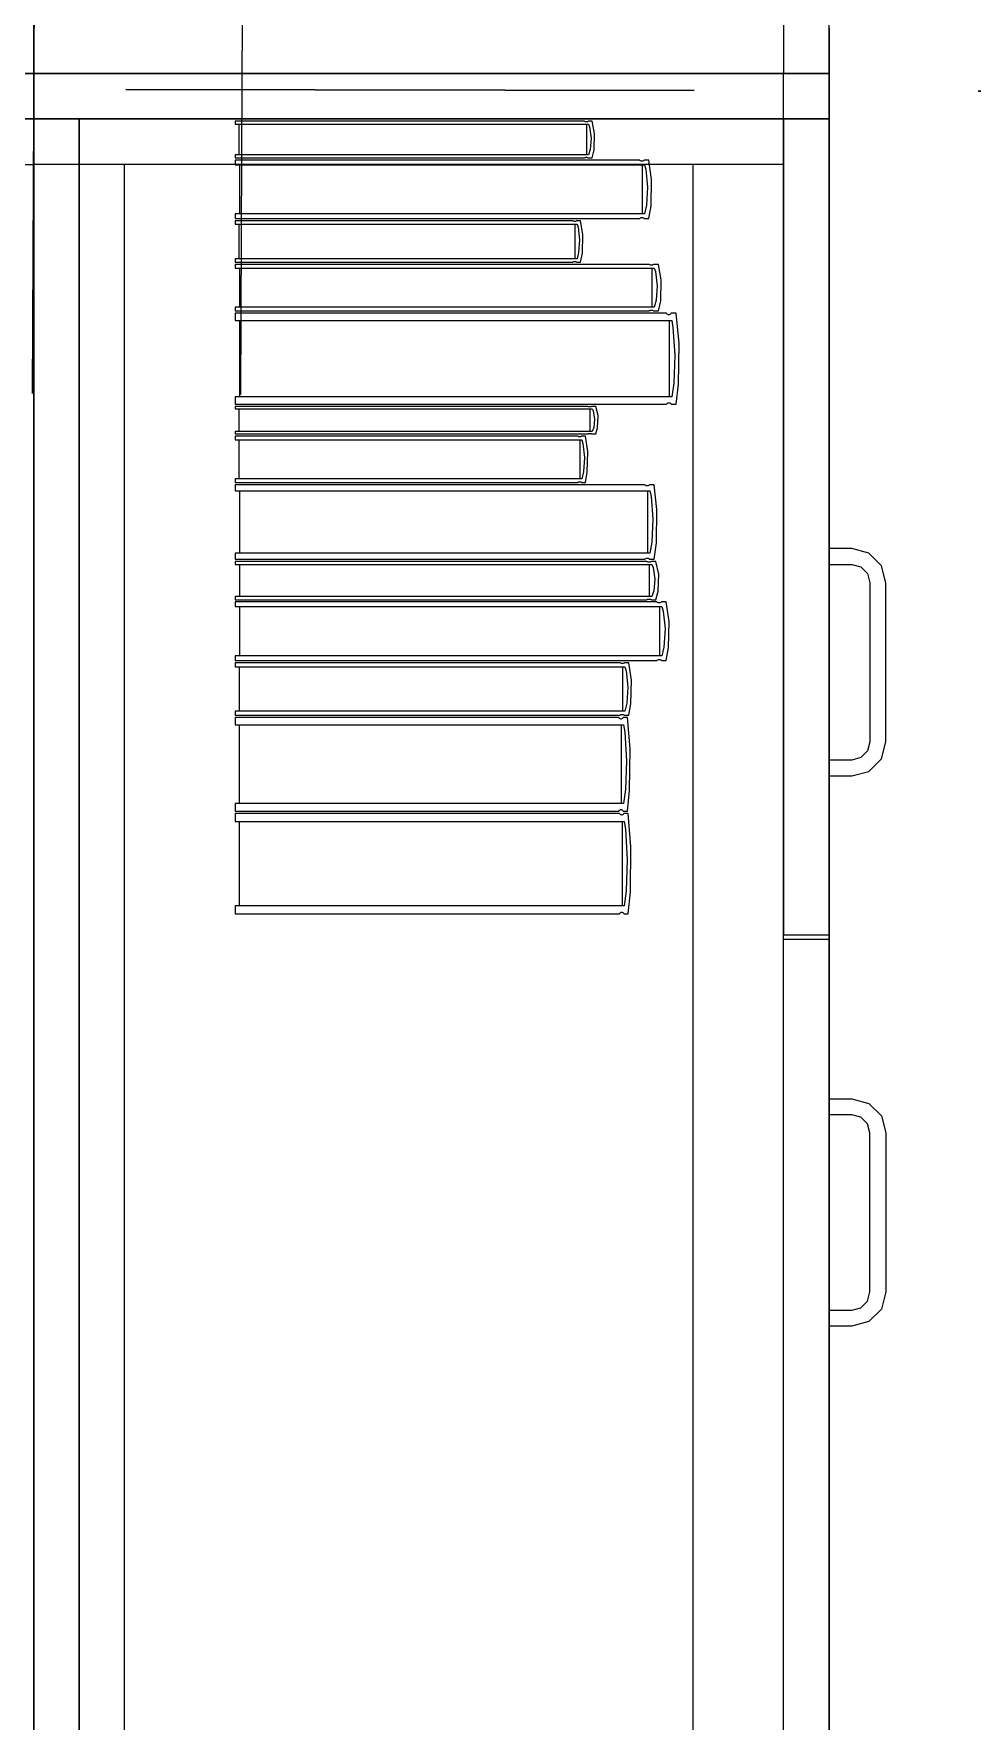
# Model space of a CAD drawing. Header units: inches. Extents: x -19 to 5698, y -728 to 92.
# Drawn here: x 110.563 to 110.976, y 11.408 to 12.15 of the extents above; entities that cross this region are included whole.
import ezdxf

# ---------------------------------------------------------------- set-up
doc = ezdxf.new("R2010")
doc.units = ezdxf.units.IN
doc.header["$MEASUREMENT"] = 0
doc.set_wipeout_variables(frame=1)
for name, pattern in [('HIDDEN', [0.375, 0.25, -0.125]), ('RAYITAS', [0.375, 0.25, -0.125]), ('Wipeout_Contour', [1, 0, -1])]:
    doc.linetypes.add(name, pattern=pattern)
for name, color, linetype, lineweight in [('00 conduct tomacorr', 120, 'HIDDEN', 30), ('T-TECHO-E', 150, 'Continuous', 20), ('TOMACORRIENTE', 22, 'RAYITAS', 9)]:
    doc.layers.add(name, color=color, linetype=linetype, lineweight=lineweight)
doc.layers.add('Interior - Mobiliario', color=7, linetype='Continuous')

# ---------------------------------------------------------------- blocks, each defined once
blk = doc.blocks.new('a')
at = {"layer": 'TOMACORRIENTE', "ltscale": 0.05}
h = blk.add_hatch(color=4, dxfattribs=at)
edge = h.paths.add_edge_path()
edge.add_arc((0, 0.0752), 0.02106, 0, 360)
at = {"layer": 'TOMACORRIENTE', "color": 4}
for p, q in [((-0.14553, 0.09625), (-0.0515, 0.09625)), ((-0.09851, 0.09625), (-0.09851, -0.09657)), ((0, 0.09625), (0, -0.09625)), ((0.06232, -0.09625), (0.06232, 0.09625))]:
    blk.add_line(p, q, dxfattribs=at)
blk.add_circle((0, 0.0752), 0.02106, dxfattribs=at)
blk = doc.blocks.new('CABLE 3FACE')
at = {"layer": 'T-TECHO-E', "rotation": 59.94170052614085}
blk.add_blockref('a', (0, 0), dxfattribs=at)

msp = doc.modelspace()

# ---------------------------------------------------------------- linework, layer by layer
at = {"layer": 'Interior - Mobiliario', "color": 175, "linetype": 'Continuous', "lineweight": 13}
for p, q in [((110.58316, 12.11244), (110.58316, 10.65244)), ((110.89316, 12.11244), (110.58316, 12.11244)), ((110.89316, 10.65244), (110.89316, 12.11244)), ((110.80842, 12.10398), (110.80802, 12.09902)), ((110.80973, 12.09886), (110.80992, 12.10606)), ((110.8073, 12.09661), (110.65182, 12.09661)), ((110.65182, 12.09661), (110.65182, 12.09532)), ((110.65182, 12.09532), (110.80542, 12.09532)), ((110.82981, 12.09432), (110.65182, 12.09432)), ((110.65182, 12.09432), (110.65182, 12.09227)), ((110.80542, 12.09532), (110.80555, 12.09541)), ((110.80555, 12.09541), (110.80575, 12.0955)), ((110.80575, 12.0955), (110.80597, 12.09556)), ((110.80597, 12.09556), (110.8062, 12.09559)), ((110.8062, 12.09559), (110.80643, 12.09559)), ((110.80643, 12.09559), (110.80666, 12.09555)), ((110.80666, 12.09555), (110.80688, 12.09548)), ((110.80688, 12.09548), (110.80708, 12.09538)), ((110.80708, 12.09538), (110.80716, 12.09532)), ((110.80716, 12.09532), (110.80887, 12.09532)), ((110.80802, 12.09902), (110.8073, 12.09661)), ((110.80887, 12.09532), (110.80973, 12.09886)), ((110.82991, 12.09422), (110.82981, 12.09432)), ((110.83014, 12.09407), (110.82991, 12.09422)), ((110.83039, 12.09396), (110.83014, 12.09407)), ((110.83065, 12.0939), (110.83039, 12.09396)), ((110.83092, 12.09389), (110.83065, 12.0939)), ((110.83119, 12.09394), (110.83092, 12.09389)), ((110.83144, 12.09404), (110.83119, 12.09394)), ((110.83168, 12.09418), (110.83144, 12.09404)), ((110.83183, 12.09432), (110.83168, 12.09418)), ((110.8338, 12.09432), (110.83183, 12.09432)), ((110.83503, 12.08577), (110.8338, 12.09432)), ((110.60316, 10.67244), (110.60316, 12.09244)), ((110.85316, 12.09244), (110.60316, 12.09244)), ((110.65182, 12.09227), (110.83198, 12.09227)), ((110.65364, 12.09227), (110.65364, 12.07072)), ((110.83107, 12.07072), (110.83107, 12.09227)), ((110.83198, 12.09227), (110.83252, 12.09032)), ((110.83252, 12.09032), (110.83328, 12.08246)), ((110.8348, 12.07429), (110.83503, 12.08577)), ((110.89316, 12.09244), (110.85316, 12.09244)), ((110.85316, 12.09244), (110.85316, 10.67244)), ((110.89316, 10.67244), (110.89316, 12.09244)), ((110.83328, 12.08246), (110.83282, 12.07456)), ((110.83198, 12.07072), (110.65182, 12.07072)), ((110.65182, 12.07072), (110.65182, 12.06867)), ((110.83282, 12.07456), (110.83198, 12.07072)), ((110.8338, 12.06867), (110.8348, 12.07429)), ((110.65182, 12.06867), (110.82981, 12.06867)), ((110.80043, 12.06767), (110.65182, 12.06767)), ((110.65182, 12.06767), (110.65182, 12.06621)), ((110.65182, 12.06621), (110.80225, 12.06621)), ((110.65334, 12.06621), (110.65334, 12.05093)), ((110.80052, 12.0676), (110.80043, 12.06767)), ((110.80071, 12.06749), (110.80052, 12.0676)), ((110.80092, 12.06741), (110.80071, 12.06749)), ((110.80114, 12.06737), (110.80092, 12.06741)), ((110.80136, 12.06736), (110.80114, 12.06737)), ((110.80158, 12.0674), (110.80136, 12.06736)), ((110.80149, 12.05093), (110.80149, 12.06621)), ((110.8018, 12.06747), (110.80158, 12.0674)), ((110.80199, 12.06757), (110.8018, 12.06747)), ((110.80212, 12.06767), (110.80199, 12.06757)), ((110.80377, 12.06767), (110.80212, 12.06767)), ((110.80225, 12.06621), (110.8027, 12.06483)), ((110.8027, 12.06483), (110.80333, 12.05925)), ((110.80479, 12.0616), (110.80377, 12.06767)), ((110.82981, 12.06867), (110.82996, 12.06881)), ((110.82996, 12.06881), (110.83019, 12.06895)), ((110.83019, 12.06895), (110.83045, 12.06905)), ((110.83045, 12.06905), (110.83071, 12.0691)), ((110.83071, 12.0691), (110.83098, 12.06909)), ((110.83098, 12.06909), (110.83124, 12.06903)), ((110.83124, 12.06903), (110.83149, 12.06892)), ((110.83149, 12.06892), (110.83172, 12.06877)), ((110.83172, 12.06877), (110.83183, 12.06867)), ((110.83183, 12.06867), (110.8338, 12.06867)), ((110.80333, 12.05925), (110.80295, 12.05365)), ((110.8046, 12.05346), (110.80479, 12.0616)), ((110.80225, 12.05093), (110.65182, 12.05093)), ((110.65182, 12.05093), (110.65182, 12.04947)), ((110.65182, 12.04947), (110.80043, 12.04947)), ((110.83397, 12.04847), (110.65182, 12.04847)), ((110.65182, 12.04847), (110.65182, 12.04684)), ((110.80043, 12.04947), (110.80056, 12.04957)), ((110.80056, 12.04957), (110.80076, 12.04968)), ((110.80076, 12.04968), (110.80097, 12.04975)), ((110.80097, 12.04975), (110.80119, 12.04978)), ((110.80119, 12.04978), (110.80141, 12.04977)), ((110.80141, 12.04977), (110.80163, 12.04973)), ((110.80163, 12.04973), (110.80184, 12.04966)), ((110.80184, 12.04966), (110.80203, 12.04954)), ((110.80203, 12.04954), (110.80212, 12.04947)), ((110.80212, 12.04947), (110.80377, 12.04947)), ((110.80295, 12.05365), (110.80225, 12.05093)), ((110.80377, 12.04947), (110.8046, 12.05346)), ((110.83407, 12.0484), (110.83397, 12.04847)), ((110.83431, 12.04827), (110.83407, 12.0484)), ((110.83456, 12.04818), (110.83431, 12.04827)), ((110.83483, 12.04814), (110.83456, 12.04818)), ((110.83511, 12.04813), (110.83483, 12.04814)), ((110.83538, 12.04817), (110.83511, 12.04813)), ((110.83564, 12.04825), (110.83538, 12.04817)), ((110.83588, 12.04836), (110.83564, 12.04825)), ((110.83603, 12.04847), (110.83588, 12.04836)), ((110.83806, 12.04847), (110.83603, 12.04847)), ((110.83931, 12.04165), (110.83806, 12.04847)), ((110.65182, 12.04684), (110.83619, 12.04684)), ((110.65368, 12.04684), (110.65368, 12.02966)), ((110.83526, 12.02966), (110.83526, 12.04684)), ((110.83619, 12.04684), (110.83675, 12.04529)), ((110.83675, 12.04529), (110.83752, 12.03902)), ((110.83908, 12.03251), (110.83931, 12.04165)), ((110.83752, 12.03902), (110.83705, 12.03272)), ((110.83619, 12.02966), (110.65182, 12.02966)), ((110.65182, 12.02966), (110.65182, 12.02802)), ((110.65182, 12.02802), (110.83397, 12.02802)), ((110.84157, 12.02702), (110.65182, 12.02702)), ((110.65182, 12.02702), (110.65182, 12.02382)), ((110.83397, 12.02802), (110.83412, 12.02813)), ((110.83412, 12.02813), (110.83436, 12.02825)), ((110.83436, 12.02825), (110.83462, 12.02833)), ((110.83462, 12.02833), (110.83489, 12.02837)), ((110.83489, 12.02837), (110.83517, 12.02836)), ((110.83517, 12.02836), (110.83544, 12.02832)), ((110.83544, 12.02832), (110.83569, 12.02823)), ((110.83569, 12.02823), (110.83593, 12.0281)), ((110.83593, 12.0281), (110.83603, 12.02802)), ((110.83603, 12.02802), (110.83806, 12.02802)), ((110.83705, 12.03272), (110.83619, 12.02966)), ((110.83806, 12.02802), (110.83908, 12.03251)), ((110.84168, 12.02687), (110.84157, 12.02702)), ((110.84192, 12.02663), (110.84168, 12.02687)), ((110.84219, 12.02646), (110.84192, 12.02663)), ((110.84247, 12.02636), (110.84219, 12.02646)), ((110.84275, 12.02636), (110.84247, 12.02636)), ((110.84304, 12.02643), (110.84275, 12.02636)), ((110.84331, 12.02658), (110.84304, 12.02643)), ((110.84356, 12.02681), (110.84331, 12.02658)), ((110.84372, 12.02702), (110.84356, 12.02681)), ((110.84583, 12.02702), (110.84372, 12.02702)), ((110.84713, 12.01367), (110.84583, 12.02702)), ((110.65182, 12.02382), (110.84389, 12.02382)), ((110.65376, 12.02382), (110.65376, 11.99018)), ((110.84292, 11.99018), (110.84292, 12.02382)), ((110.84389, 12.02382), (110.84446, 12.02078)), ((110.84446, 12.02078), (110.84527, 12.0085)), ((110.84689, 11.99576), (110.84713, 12.01367)), ((110.84527, 12.0085), (110.84478, 11.99617)), ((110.84478, 11.99617), (110.84389, 11.99018)), ((110.84389, 11.99018), (110.65182, 11.99018)), ((110.65182, 11.99018), (110.65182, 11.98697)), ((110.84583, 11.98697), (110.84689, 11.99576)), ((110.65182, 11.98697), (110.84157, 11.98697)), ((110.80696, 11.98597), (110.65182, 11.98597)), ((110.65182, 11.98597), (110.65182, 11.98501)), ((110.65182, 11.98501), (110.80886, 11.98501)), ((110.6534, 11.98501), (110.6534, 11.9749)), ((110.80705, 11.98592), (110.80696, 11.98597)), ((110.80725, 11.98585), (110.80705, 11.98592)), ((110.80747, 11.9858), (110.80725, 11.98585)), ((110.8077, 11.98577), (110.80747, 11.9858)), ((110.80793, 11.98577), (110.8077, 11.98577)), ((110.80816, 11.98579), (110.80793, 11.98577)), ((110.80806, 11.9749), (110.80806, 11.98501)), ((110.80838, 11.98584), (110.80816, 11.98579)), ((110.80859, 11.98591), (110.80838, 11.98584)), ((110.80872, 11.98597), (110.80859, 11.98591)), ((110.81044, 11.98597), (110.80872, 11.98597)), ((110.80886, 11.98501), (110.80933, 11.9841)), ((110.80933, 11.9841), (110.80999, 11.9804)), ((110.81151, 11.98196), (110.81044, 11.98597)), ((110.81131, 11.97657), (110.81151, 11.98196)), ((110.84157, 11.98697), (110.84173, 11.98719)), ((110.84173, 11.98719), (110.84198, 11.98742)), ((110.84198, 11.98742), (110.84225, 11.98757)), ((110.84225, 11.98757), (110.84253, 11.98764)), ((110.84253, 11.98764), (110.84282, 11.98763)), ((110.84282, 11.98763), (110.8431, 11.98754)), ((110.8431, 11.98754), (110.84336, 11.98737)), ((110.84336, 11.98737), (110.84361, 11.98713)), ((110.84361, 11.98713), (110.84372, 11.98697)), ((110.84372, 11.98697), (110.84583, 11.98697)), ((110.80886, 11.9749), (110.65182, 11.9749)), ((110.65182, 11.9749), (110.65182, 11.97393)), ((110.65182, 11.97393), (110.80696, 11.97393)), ((110.80696, 11.97393), (110.80709, 11.974)), ((110.80709, 11.974), (110.8073, 11.97407)), ((110.8073, 11.97407), (110.80752, 11.97411)), ((110.80752, 11.97411), (110.80775, 11.97413)), ((110.80775, 11.97413), (110.80798, 11.97413)), ((110.80798, 11.97413), (110.80821, 11.9741)), ((110.80821, 11.9741), (110.80843, 11.97405)), ((110.80843, 11.97405), (110.80863, 11.97398)), ((110.80863, 11.97398), (110.80872, 11.97393)), ((110.80872, 11.97393), (110.81044, 11.97393)), ((110.80959, 11.9767), (110.80886, 11.9749)), ((110.80999, 11.9804), (110.80959, 11.9767)), ((110.81044, 11.97393), (110.81131, 11.97657)), ((110.80255, 11.97293), (110.65182, 11.97293)), ((110.65182, 11.97293), (110.65182, 11.9713)), ((110.65182, 11.9713), (110.80439, 11.9713)), ((110.65336, 11.9713), (110.65336, 11.95418)), ((110.80263, 11.97285), (110.80255, 11.97293)), ((110.80283, 11.97273), (110.80263, 11.97285)), ((110.80304, 11.97264), (110.80283, 11.97273)), ((110.80326, 11.9726), (110.80304, 11.97264)), ((110.80349, 11.97259), (110.80326, 11.9726)), ((110.80371, 11.97263), (110.80349, 11.97259)), ((110.80362, 11.95418), (110.80362, 11.9713)), ((110.80393, 11.97271), (110.80371, 11.97263)), ((110.80413, 11.97282), (110.80393, 11.97271)), ((110.80426, 11.97293), (110.80413, 11.97282)), ((110.80593, 11.97293), (110.80426, 11.97293)), ((110.80439, 11.9713), (110.80485, 11.96976)), ((110.80485, 11.96976), (110.80549, 11.96351)), ((110.80697, 11.96614), (110.80593, 11.97293)), ((110.80549, 11.96351), (110.8051, 11.95724)), ((110.80677, 11.95702), (110.80697, 11.96614)), ((110.80439, 11.95418), (110.65182, 11.95418)), ((110.65182, 11.95418), (110.65182, 11.95255)), ((110.65182, 11.95255), (110.80255, 11.95255)), ((110.83211, 11.95155), (110.65182, 11.95155)), ((110.65182, 11.95155), (110.65182, 11.94893)), ((110.80255, 11.95255), (110.80267, 11.95266)), ((110.80267, 11.95266), (110.80287, 11.95278)), ((110.80287, 11.95278), (110.80309, 11.95286)), ((110.80309, 11.95286), (110.80331, 11.95289)), ((110.80331, 11.95289), (110.80354, 11.95289)), ((110.80354, 11.95289), (110.80376, 11.95284)), ((110.80376, 11.95284), (110.80397, 11.95276)), ((110.80397, 11.95276), (110.80417, 11.95263)), ((110.80417, 11.95263), (110.80426, 11.95255)), ((110.80426, 11.95255), (110.80593, 11.95255)), ((110.8051, 11.95724), (110.80439, 11.95418)), ((110.80593, 11.95255), (110.80677, 11.95702)), ((110.83221, 11.95143), (110.83211, 11.95155)), ((110.83415, 11.95155), (110.834, 11.95138)), ((110.83616, 11.95155), (110.83415, 11.95155)), ((110.8374, 11.94062), (110.83616, 11.95155)), ((110.65182, 11.94893), (110.83431, 11.94893)), ((110.65366, 11.94893), (110.65366, 11.92138)), ((110.83245, 11.95123), (110.83221, 11.95143)), ((110.8327, 11.95109), (110.83245, 11.95123)), ((110.83297, 11.95101), (110.8327, 11.95109)), ((110.83324, 11.95101), (110.83297, 11.95101)), ((110.83351, 11.95107), (110.83324, 11.95101)), ((110.83339, 11.92138), (110.83339, 11.94893)), ((110.83376, 11.95119), (110.83351, 11.95107)), ((110.834, 11.95138), (110.83376, 11.95119)), ((110.83431, 11.94893), (110.83486, 11.94644)), ((110.83486, 11.94644), (110.83563, 11.93639)), ((110.83717, 11.92595), (110.8374, 11.94062)), ((110.83563, 11.93639), (110.83516, 11.92629)), ((110.83516, 11.92629), (110.83431, 11.92138)), ((110.83616, 11.91876), (110.83717, 11.92595)), ((110.92316, 11.92344), (110.91316, 11.92344)), ((110.91316, 11.92344), (110.91316, 11.91644)), ((110.93066, 11.92143), (110.92316, 11.92344)), ((110.83431, 11.92138), (110.65182, 11.92138)), ((110.65182, 11.92138), (110.65182, 11.91876)), ((110.65182, 11.91876), (110.83211, 11.91876)), ((110.83291, 11.91776), (110.65182, 11.91776)), ((110.65182, 11.91776), (110.65182, 11.91641)), ((110.65182, 11.91641), (110.83512, 11.91641)), ((110.65367, 11.91641), (110.65367, 11.90233)), ((110.83211, 11.91876), (110.83226, 11.91893)), ((110.83226, 11.91893), (110.8325, 11.91912)), ((110.8325, 11.91912), (110.83276, 11.91924)), ((110.83276, 11.91924), (110.83303, 11.9193)), ((110.83301, 11.91769), (110.83291, 11.91776)), ((110.83325, 11.91759), (110.83301, 11.91769)), ((110.83303, 11.9193), (110.8333, 11.9193)), ((110.8335, 11.91752), (110.83325, 11.91759)), ((110.8333, 11.9193), (110.83356, 11.91922)), ((110.83377, 11.91748), (110.8335, 11.91752)), ((110.83356, 11.91922), (110.83382, 11.91908)), ((110.83404, 11.91748), (110.83377, 11.91748)), ((110.83382, 11.91908), (110.83405, 11.91888)), ((110.83431, 11.91751), (110.83404, 11.91748)), ((110.83405, 11.91888), (110.83415, 11.91876)), ((110.83415, 11.91876), (110.83616, 11.91876)), ((110.8342, 11.90233), (110.8342, 11.91641)), ((110.83457, 11.91757), (110.83431, 11.91751)), ((110.83481, 11.91767), (110.83457, 11.91757)), ((110.83496, 11.91776), (110.83481, 11.91767)), ((110.83697, 11.91776), (110.83496, 11.91776)), ((110.83512, 11.91641), (110.83567, 11.91514)), ((110.83567, 11.91514), (110.83644, 11.91)), ((110.83822, 11.91216), (110.83697, 11.91776)), ((110.91316, 11.91644), (110.92316, 11.91644)), ((110.92316, 11.91644), (110.92716, 11.91537)), ((110.92716, 11.91537), (110.93009, 11.91244)), ((110.93615, 11.91594), (110.93066, 11.92143)), ((110.93816, 11.90844), (110.93615, 11.91594)), ((110.83644, 11.91), (110.83597, 11.90484)), ((110.83799, 11.90467), (110.83822, 11.91216)), ((110.93009, 11.91244), (110.93116, 11.90844)), ((110.93116, 11.90844), (110.93116, 11.83844)), ((110.93816, 11.83844), (110.93816, 11.90844)), ((110.83512, 11.90233), (110.65182, 11.90233)), ((110.65182, 11.90233), (110.65182, 11.90099)), ((110.65182, 11.90099), (110.83291, 11.90099)), ((110.83735, 11.89999), (110.65182, 11.89999)), ((110.65182, 11.89999), (110.65182, 11.89793)), ((110.83291, 11.90099), (110.83306, 11.90108)), ((110.83306, 11.90108), (110.8333, 11.90118)), ((110.8333, 11.90118), (110.83356, 11.90124)), ((110.83356, 11.90124), (110.83383, 11.90127)), ((110.83383, 11.90127), (110.8341, 11.90127)), ((110.8341, 11.90127), (110.83437, 11.90123)), ((110.83437, 11.90123), (110.83462, 11.90116)), ((110.83462, 11.90116), (110.83486, 11.90106)), ((110.83486, 11.90106), (110.83496, 11.90099)), ((110.83496, 11.90099), (110.83697, 11.90099)), ((110.83597, 11.90484), (110.83512, 11.90233)), ((110.83697, 11.90099), (110.83799, 11.90467)), ((110.83746, 11.89989), (110.83735, 11.89999)), ((110.8377, 11.89973), (110.83746, 11.89989)), ((110.83796, 11.89962), (110.8377, 11.89973)), ((110.83823, 11.89957), (110.83796, 11.89962)), ((110.83851, 11.89956), (110.83823, 11.89957)), ((110.83879, 11.89961), (110.83851, 11.89956)), ((110.83905, 11.8997), (110.83879, 11.89961)), ((110.8393, 11.89985), (110.83905, 11.8997)), ((110.83945, 11.89999), (110.8393, 11.89985)), ((110.84152, 11.89999), (110.83945, 11.89999)), ((110.84279, 11.89141), (110.84152, 11.89999)), ((110.65182, 11.89793), (110.83962, 11.89793)), ((110.65371, 11.89793), (110.65371, 11.87631)), ((110.83867, 11.87631), (110.83867, 11.89793)), ((110.83962, 11.89793), (110.84018, 11.89598)), ((110.84018, 11.89598), (110.84097, 11.88809)), ((110.84097, 11.88809), (110.84049, 11.88016)), ((110.84255, 11.87989), (110.84279, 11.89141)), ((110.84049, 11.88016), (110.83962, 11.87631)), ((110.84152, 11.87425), (110.84255, 11.87989)), ((110.83962, 11.87631), (110.65182, 11.87631)), ((110.65182, 11.87631), (110.65182, 11.87425)), ((110.65182, 11.87425), (110.83735, 11.87425)), ((110.82122, 11.87325), (110.65182, 11.87325)), ((110.65182, 11.87325), (110.65182, 11.8714)), ((110.65182, 11.8714), (110.82329, 11.8714)), ((110.65355, 11.8714), (110.65355, 11.852)), ((110.82132, 11.87316), (110.82122, 11.87325)), ((110.82154, 11.87302), (110.82132, 11.87316)), ((110.82177, 11.87292), (110.82154, 11.87302)), ((110.82202, 11.87287), (110.82177, 11.87292)), ((110.82228, 11.87286), (110.82202, 11.87287)), ((110.82253, 11.87291), (110.82228, 11.87286)), ((110.82242, 11.852), (110.82242, 11.8714)), ((110.82277, 11.87299), (110.82253, 11.87291)), ((110.823, 11.87312), (110.82277, 11.87299)), ((110.82314, 11.87325), (110.823, 11.87312)), ((110.82502, 11.87325), (110.82314, 11.87325)), ((110.82329, 11.8714), (110.8238, 11.86965)), ((110.82619, 11.86555), (110.82502, 11.87325)), ((110.83735, 11.87425), (110.83751, 11.87439)), ((110.83751, 11.87439), (110.83775, 11.87453)), ((110.83775, 11.87453), (110.83802, 11.87463)), ((110.83802, 11.87463), (110.83829, 11.87468)), ((110.83829, 11.87468), (110.83857, 11.87467)), ((110.83857, 11.87467), (110.83885, 11.87461)), ((110.83885, 11.87461), (110.83911, 11.87451)), ((110.83911, 11.87451), (110.83935, 11.87435)), ((110.83935, 11.87435), (110.83945, 11.87425)), ((110.83945, 11.87425), (110.84152, 11.87425)), ((110.8238, 11.86965), (110.82453, 11.86257)), ((110.82453, 11.86257), (110.82409, 11.85546)), ((110.82597, 11.85522), (110.82619, 11.86555)), ((110.82409, 11.85546), (110.82329, 11.852)), ((110.82502, 11.85016), (110.82597, 11.85522)), ((110.82329, 11.852), (110.65182, 11.852)), ((110.65182, 11.852), (110.65182, 11.85016)), ((110.65182, 11.85016), (110.82122, 11.85016)), ((110.82065, 11.84916), (110.65182, 11.84916)), ((110.65182, 11.84916), (110.65182, 11.84586)), ((110.82074, 11.849), (110.82065, 11.84916)), ((110.82096, 11.84875), (110.82074, 11.849)), ((110.8212, 11.84857), (110.82096, 11.84875)), ((110.82145, 11.84848), (110.8212, 11.84857)), ((110.82122, 11.85016), (110.82136, 11.85028)), ((110.82136, 11.85028), (110.82159, 11.85041)), ((110.8217, 11.84847), (110.82145, 11.84848)), ((110.82159, 11.85041), (110.82183, 11.8505)), ((110.82195, 11.84854), (110.8217, 11.84847)), ((110.82183, 11.8505), (110.82208, 11.85054)), ((110.82219, 11.8487), (110.82195, 11.84854)), ((110.82208, 11.85054), (110.82234, 11.85054)), ((110.82242, 11.84894), (110.82219, 11.8487)), ((110.82234, 11.85054), (110.82259, 11.85048)), ((110.82256, 11.84916), (110.82242, 11.84894)), ((110.82443, 11.84916), (110.82256, 11.84916)), ((110.82259, 11.85048), (110.82282, 11.85039)), ((110.82282, 11.85039), (110.82304, 11.85025)), ((110.82304, 11.85025), (110.82314, 11.85016)), ((110.82314, 11.85016), (110.82502, 11.85016)), ((110.82559, 11.83543), (110.82443, 11.84916)), ((110.65182, 11.84586), (110.82271, 11.84586)), ((110.65354, 11.84586), (110.65354, 11.81129)), ((110.82185, 11.81129), (110.82185, 11.84586)), ((110.82271, 11.84586), (110.82322, 11.84274)), ((110.82322, 11.84274), (110.82394, 11.83012)), ((110.82538, 11.81702), (110.82559, 11.83543)), ((110.93009, 11.83444), (110.92716, 11.83151)), ((110.93116, 11.83844), (110.93009, 11.83444)), ((110.93615, 11.83094), (110.93816, 11.83844)), ((110.82394, 11.83012), (110.8235, 11.81745)), ((110.91316, 11.83044), (110.91316, 11.82344)), ((110.92316, 11.83044), (110.91316, 11.83044)), ((110.92716, 11.83151), (110.92316, 11.83044)), ((110.92316, 11.82344), (110.93066, 11.82545)), ((110.93066, 11.82545), (110.93615, 11.83094)), ((110.91316, 11.82344), (110.92316, 11.82344)), ((110.82271, 11.81129), (110.65182, 11.81129)), ((110.65182, 11.81129), (110.65182, 11.808)), ((110.8235, 11.81745), (110.82271, 11.81129)), ((110.82443, 11.808), (110.82538, 11.81702)), ((110.65182, 11.808), (110.82065, 11.808)), ((110.82099, 11.807), (110.65182, 11.807)), ((110.65182, 11.807), (110.65182, 11.80346)), ((110.65182, 11.80346), (110.82305, 11.80346)), ((110.65355, 11.80346), (110.65355, 11.76635)), ((110.82065, 11.808), (110.82079, 11.80822)), ((110.82079, 11.80822), (110.82101, 11.80845)), ((110.82108, 11.80683), (110.82099, 11.807)), ((110.82101, 11.80845), (110.82125, 11.80861)), ((110.8213, 11.80656), (110.82108, 11.80683)), ((110.82125, 11.80861), (110.8215, 11.80869)), ((110.82154, 11.80637), (110.8213, 11.80656)), ((110.8215, 11.80869), (110.82176, 11.80868)), ((110.82179, 11.80627), (110.82154, 11.80637)), ((110.82176, 11.80868), (110.82201, 11.80858)), ((110.82204, 11.80626), (110.82179, 11.80627)), ((110.82201, 11.80858), (110.82224, 11.80841)), ((110.82229, 11.80634), (110.82204, 11.80626)), ((110.82219, 11.76635), (110.82219, 11.80346)), ((110.82224, 11.80841), (110.82246, 11.80816)), ((110.82254, 11.80651), (110.82229, 11.80634)), ((110.82246, 11.80816), (110.82256, 11.808)), ((110.82276, 11.80676), (110.82254, 11.80651)), ((110.82256, 11.808), (110.82443, 11.808)), ((110.8229, 11.807), (110.82276, 11.80676)), ((110.82478, 11.807), (110.8229, 11.807)), ((110.82305, 11.80346), (110.82357, 11.80011)), ((110.82594, 11.79226), (110.82478, 11.807)), ((110.82357, 11.80011), (110.82429, 11.78657)), ((110.82573, 11.7725), (110.82594, 11.79226)), ((110.82429, 11.78657), (110.82385, 11.77297)), ((110.82305, 11.76635), (110.65182, 11.76635)), ((110.65182, 11.76635), (110.65182, 11.76281)), ((110.82385, 11.77297), (110.82305, 11.76635)), ((110.82478, 11.76281), (110.82573, 11.7725)), ((110.65182, 11.76281), (110.82099, 11.76281)), ((110.82099, 11.76281), (110.82113, 11.76305)), ((110.82113, 11.76305), (110.82135, 11.7633)), ((110.82135, 11.7633), (110.82159, 11.76347)), ((110.82159, 11.76347), (110.82184, 11.76355)), ((110.82184, 11.76355), (110.8221, 11.76354)), ((110.8221, 11.76354), (110.82235, 11.76344)), ((110.82235, 11.76344), (110.82259, 11.76325)), ((110.82259, 11.76325), (110.82281, 11.76299)), ((110.82281, 11.76299), (110.8229, 11.76281)), ((110.8229, 11.76281), (110.82478, 11.76281)), ((110.91316, 11.75344), (110.89316, 11.75344)), ((110.89316, 11.39244), (110.89316, 11.75144)), ((110.91316, 11.75144), (110.89316, 11.75144)), ((110.91316, 11.39244), (110.91316, 11.75144)), ((110.91316, 11.68144), (110.92316, 11.68144)), ((110.91316, 11.67444), (110.91316, 11.68144)), ((110.92316, 11.68144), (110.93066, 11.67943)), ((110.93066, 11.67943), (110.93615, 11.67394)), ((110.92316, 11.67444), (110.91316, 11.67444)), ((110.92716, 11.67337), (110.92316, 11.67444)), ((110.93009, 11.67044), (110.92716, 11.67337)), ((110.93116, 11.66644), (110.93009, 11.67044)), ((110.93615, 11.67394), (110.93816, 11.66644)), ((110.93116, 11.59644), (110.93116, 11.66644)), ((110.93816, 11.66644), (110.93816, 11.59644)), ((110.93009, 11.59244), (110.93116, 11.59644)), ((110.93816, 11.59644), (110.93615, 11.58894)), ((110.91316, 11.58844), (110.92316, 11.58844)), ((110.91316, 11.58144), (110.91316, 11.58844)), ((110.92316, 11.58844), (110.92716, 11.58951)), ((110.92716, 11.58951), (110.93009, 11.59244)), ((110.93615, 11.58894), (110.93066, 11.58345)), ((110.92316, 11.58144), (110.91316, 11.58144)), ((110.93066, 11.58345), (110.92316, 11.58144))]:
    msp.add_line(p, q, dxfattribs=at)

# ---------------------------------------------------------------- next in the draw order: wipeouts: each hides what was drawn before it
at = {"color": 254, "linetype": 'Wipeout_Contour', "lineweight": 0, "ltscale": 3288.84572}
msp.add_wipeout([(110.58316, 10.65244), (110.58316, 12.11244), (110.56316, 12.11244), (110.56316, 10.65244)], dxfattribs=at).dxf.layer = 'Interior - Mobiliario'

# ---------------------------------------------------------------- next in the draw order: linework, layer by layer
at = {"layer": 'Interior - Mobiliario', "color": 175, "linetype": 'Continuous', "lineweight": 30}
for p, q in [((110.58316, 12.11244), (110.56316, 12.11244)), ((110.56316, 12.11244), (110.56316, 10.65244)), ((110.58316, 12.11244), (110.58316, 10.65244))]:
    msp.add_line(p, q, dxfattribs=at)
at = {"layer": 'Interior - Mobiliario', "color": 175, "linetype": 'Continuous', "lineweight": 13}
for p, q in [((110.56316, 12.11244), (110.56316, 10.65244)), ((110.58316, 12.11244), (110.56316, 12.11244)), ((110.58316, 10.65244), (110.58316, 12.11244)), ((110.56316, 12.09244), (110.56316, 10.67244)), ((110.60316, 12.09244), (110.56316, 12.09244))]:
    msp.add_line(p, q, dxfattribs=at)

# ---------------------------------------------------------------- next in the draw order: wipeouts: each hides what was drawn before it
at = {"color": 254, "linetype": 'Wipeout_Contour', "lineweight": 0, "ltscale": 3289.54668}
msp.add_wipeout([(110.91316, 12.11244), (110.91316, 12.13244), (110.56316, 12.13244), (110.56316, 12.11244)], dxfattribs=at).dxf.layer = 'Interior - Mobiliario'

# ---------------------------------------------------------------- next in the draw order: linework, layer by layer
at = {"layer": 'Interior - Mobiliario', "color": 175, "linetype": 'Continuous', "lineweight": 30}
for p, q in [((110.91316, 12.13244), (110.56316, 12.13244)), ((110.56316, 12.13244), (110.56316, 12.11244)), ((110.91316, 12.13244), (110.91316, 12.11244)), ((110.91316, 12.11244), (110.56316, 12.11244))]:
    msp.add_line(p, q, dxfattribs=at)
at = {"layer": 'Interior - Mobiliario', "color": 175, "linetype": 'Continuous', "lineweight": 13}
for p, q in [((110.56316, 12.13244), (110.56316, 12.11244)), ((110.91316, 12.13244), (110.56316, 12.13244)), ((110.56316, 12.13244), (110.56316, 12.09244)), ((110.89316, 12.13244), (110.56316, 12.13244)), ((110.56316, 10.63244), (110.56316, 12.13244)), ((110.56316, 12.13244), (110.91316, 12.13244)), ((110.89316, 12.09244), (110.89316, 12.13244)), ((110.91316, 12.11244), (110.91316, 12.13244)), ((110.91316, 12.13244), (110.91316, 10.63244)), ((110.56316, 12.11244), (110.91316, 12.11244)), ((110.56316, 12.11244), (110.56316, 10.65244)), ((110.91316, 12.11244), (110.56316, 12.11244)), ((110.58316, 12.11244), (110.58316, 10.65244)), ((110.91316, 12.11244), (110.58316, 12.11244)), ((110.58316, 12.11244), (110.58316, 10.65244)), ((110.89316, 12.11244), (110.58316, 12.11244)), ((110.58316, 12.11244), (110.58316, 10.65244)), ((110.89316, 12.11244), (110.58316, 12.11244)), ((110.80542, 12.11144), (110.65182, 12.11144)), ((110.65182, 12.11144), (110.65182, 12.11015)), ((110.65182, 12.11015), (110.8073, 12.11015)), ((110.65339, 12.11015), (110.65339, 12.09661)), ((110.80551, 12.11138), (110.80542, 12.11144)), ((110.80571, 12.11128), (110.80551, 12.11138)), ((110.80592, 12.11121), (110.80571, 12.11128)), ((110.80615, 12.11117), (110.80592, 12.11121)), ((110.80638, 12.11117), (110.80615, 12.11117)), ((110.80661, 12.1112), (110.80638, 12.11117)), ((110.80651, 12.09661), (110.80651, 12.11015)), ((110.80683, 12.11126), (110.80661, 12.1112)), ((110.80703, 12.11135), (110.80683, 12.11126)), ((110.80716, 12.11144), (110.80703, 12.11135)), ((110.80887, 12.11144), (110.80716, 12.11144)), ((110.8073, 12.11015), (110.80776, 12.10893)), ((110.80776, 12.10893), (110.80842, 12.10398)), ((110.80992, 12.10606), (110.80887, 12.11144)), ((110.89316, 10.65244), (110.89316, 12.11244)), ((110.89316, 10.65244), (110.89316, 12.11244)), ((110.89316, 12.11244), (110.89316, 11.75344)), ((110.91316, 12.11244), (110.89316, 12.11244)), ((110.91316, 10.65244), (110.91316, 12.11244)), ((110.91316, 10.65244), (110.91316, 12.11244)), ((110.91316, 12.11244), (110.91316, 11.75344))]:
    msp.add_line(p, q, dxfattribs=at)

# ---------------------------------------------------------------- next in the draw order: wipeouts: each hides what was drawn before it
at = {"color": 254, "linetype": 'Wipeout_Contour', "lineweight": 0, "ltscale": 3289.54786}
msp.add_wipeout([(110.91316, 12.15244), (110.56316, 12.15244), (110.56316, 12.13244), (110.91316, 12.13244)], dxfattribs=at).dxf.layer = 'Interior - Mobiliario'
at = {"color": 254, "linetype": 'Wipeout_Contour', "lineweight": 0, "ltscale": 3288.765728}
msp.add_wipeout([(110.54316, 10.65244), (110.56316, 10.65244), (110.56316, 12.11244), (110.54316, 12.11244)], dxfattribs=at).dxf.layer = 'Interior - Mobiliario'

# ---------------------------------------------------------------- next in the draw order: linework, layer by layer
at = {"layer": 'Interior - Mobiliario', "color": 175, "linetype": 'Continuous', "lineweight": 13}
for p, q in [((110.56316, 13.63244), (110.56316, 12.13244)), ((110.91316, 12.13244), (110.91316, 13.63244)), ((110.56316, 12.13244), (110.56316, 12.17244)), ((110.89316, 12.17244), (110.89316, 12.13244)), ((110.56316, 12.13244), (110.56316, 12.15244)), ((110.91316, 12.15244), (110.91316, 12.13244)), ((110.91316, 12.13244), (110.56316, 12.13244)), ((110.89316, 12.13244), (110.56316, 12.13244)), ((110.56316, 12.13244), (110.91316, 12.13244)), ((110.54316, 12.11244), (110.56316, 12.11244)), ((110.56316, 12.11244), (110.56316, 10.65244)), ((110.52316, 12.09244), (110.56316, 12.09244)), ((110.56316, 12.09244), (110.56316, 10.67244))]:
    msp.add_line(p, q, dxfattribs=at)
at = {"layer": 'Interior - Mobiliario', "color": 175, "linetype": 'Continuous', "lineweight": 30}
for p, q in [((110.56316, 12.13244), (110.56316, 12.15244)), ((110.91316, 12.13244), (110.91316, 12.15244)), ((110.91316, 12.13244), (110.56316, 12.13244)), ((110.54316, 12.11244), (110.56316, 12.11244)), ((110.56316, 12.11244), (110.56316, 10.65244))]:
    msp.add_line(p, q, dxfattribs=at)

# ---------------------------------------------------------------- next in the draw order: wipeouts: each hides what was drawn before it
at = {"color": 254, "linetype": 'Wipeout_Contour', "lineweight": 0, "ltscale": 3288.146833}
msp.add_wipeout([(110.21316, 12.11244), (110.56316, 12.11244), (110.56316, 12.13244), (110.21316, 12.13244)], dxfattribs=at).dxf.layer = 'Interior - Mobiliario'

# ---------------------------------------------------------------- next in the draw order: linework, layer by layer
at = {"layer": '00 conduct tomacorr'}
msp.add_line((106.47876, 12.13244), (120.89753, 12.1077, 0.00007), dxfattribs=at)
at = {"layer": 'Interior - Mobiliario', "color": 175, "linetype": 'Continuous', "lineweight": 30}
for p, q in [((110.21316, 12.13244), (110.56316, 12.13244)), ((110.56316, 12.13244), (110.56316, 12.11244)), ((110.21316, 12.11244), (110.56316, 12.11244))]:
    msp.add_line(p, q, dxfattribs=at)
at = {"layer": 'Interior - Mobiliario', "color": 175, "linetype": 'Continuous', "lineweight": 13}
for p, q in [((110.21316, 12.13244), (110.56316, 12.13244)), ((110.56316, 12.13244), (110.21316, 12.13244)), ((110.23316, 12.13244), (110.56316, 12.13244)), ((110.56316, 12.13244), (110.56316, 12.11244)), ((110.56316, 12.13244), (110.56316, 12.09244)), ((110.56316, 10.63244), (110.56316, 12.13244)), ((110.56316, 12.11244), (110.21316, 12.11244)), ((110.21316, 12.11244), (110.56316, 12.11244)), ((110.56316, 12.11244), (110.56316, 10.65244))]:
    msp.add_line(p, q, dxfattribs=at)

# ---------------------------------------------------------------- next in the draw order: block references
at = {"layer": '00 conduct tomacorr', "xscale": 1.47256122672843, "yscale": 1.47256122672843, "zscale": 1.47256122672843, "rotation": 299.7894777823319}
msp.add_blockref('CABLE 3FACE', (110.56316, 12.13345), dxfattribs=at)

doc.saveas('drawing.dxf')
